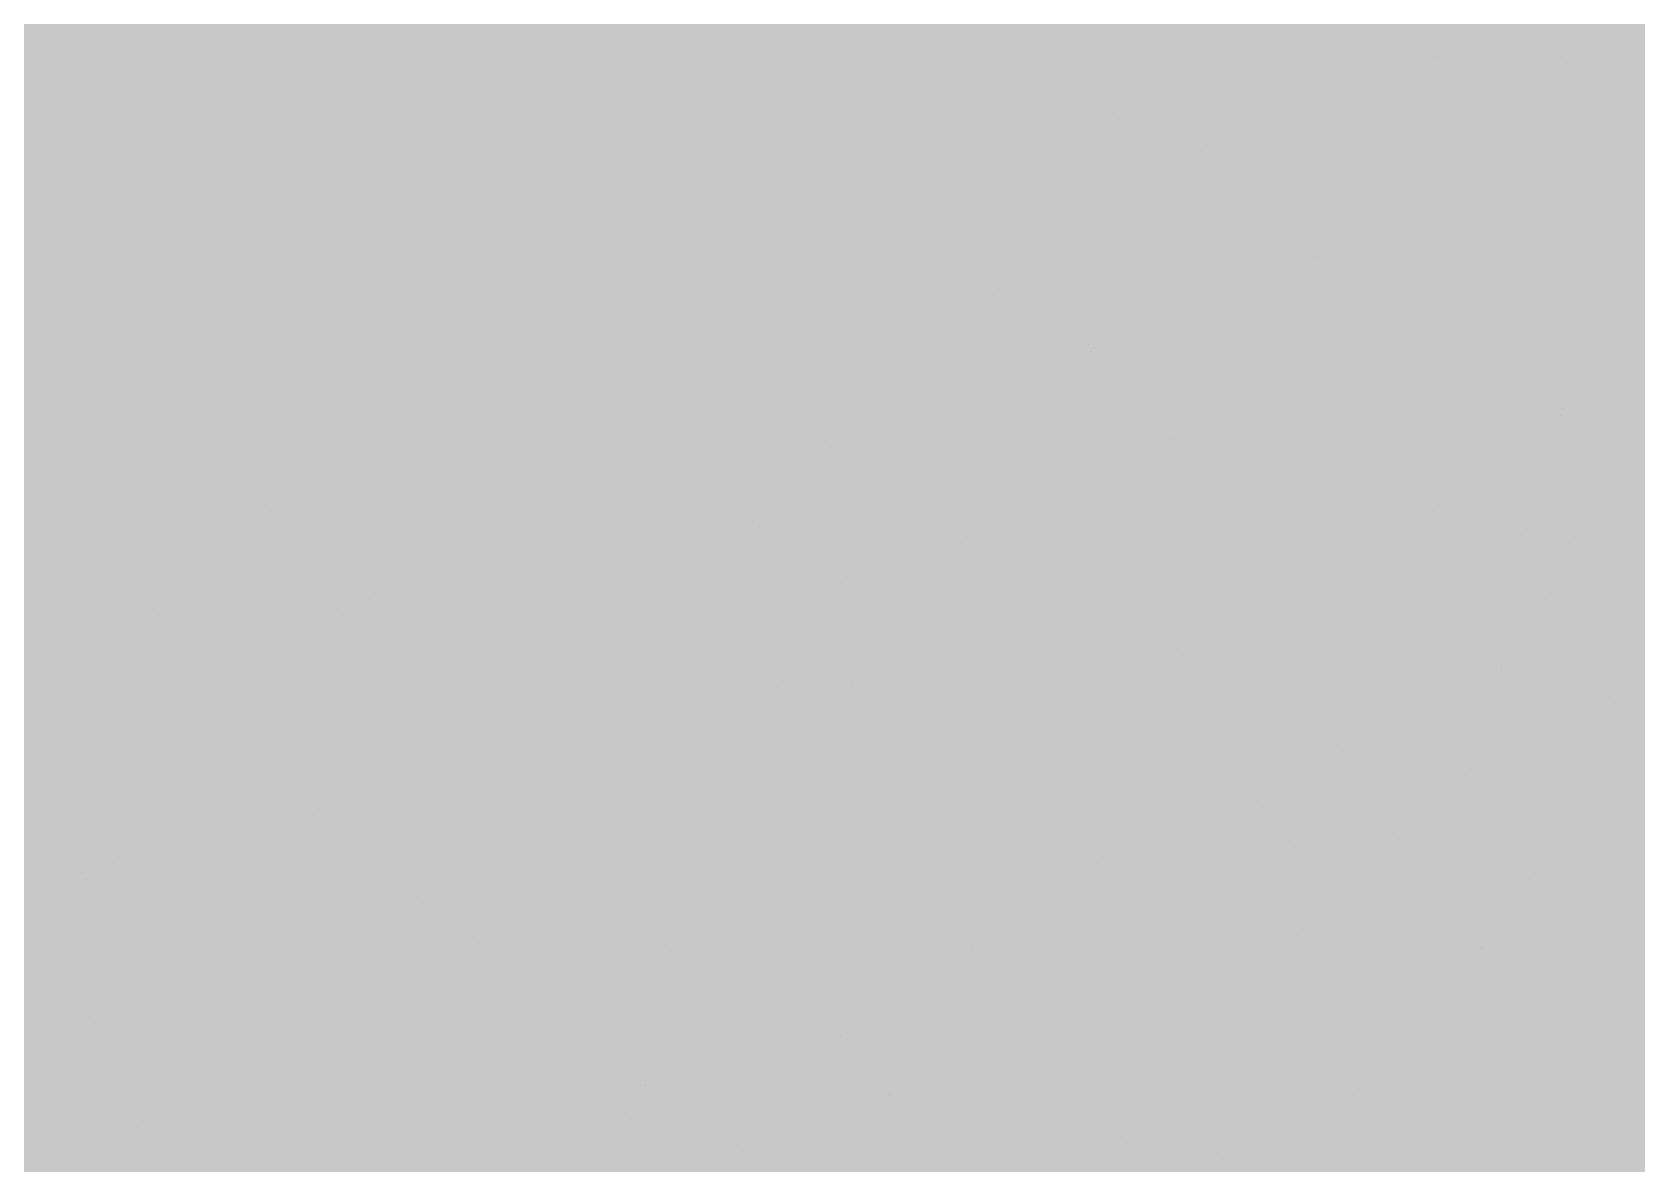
# Model space of a CAD drawing. Header units: millimetres. Extents: x 235 to 418, y 139 to 274.
# Drawn here: x 305.347 to 306.651, y 217.355 to 218.274 of the extents above; entities that cross this region are included whole.
import ezdxf

# ---------------------------------------------------------------- set-up
doc = ezdxf.new("R2010")
doc.units = ezdxf.units.MM
doc.header["$LTSCALE"] = 0.01
for name, color, linetype, lineweight in [('pasto', 153, 'Continuous', 9), ('puertas', 2, 'Continuous', 9), ('punto delgado', 4, 'Continuous', 0)]:
    doc.layers.add(name, color=color, linetype=linetype, lineweight=lineweight)

# ---------------------------------------------------------------- blocks, each defined once
blk = doc.blocks.new('A$C329661E2')
at = {"layer": 'puertas'}
for p, q in [((2.38403, 4.34044), (2.38403, 4.34044)), ((2.51375, 4.34207), (2.51375, 4.34207)), ((2.60037, 4.34317), (2.60037, 4.34317)), ((1.75599, 4.33265), (1.75599, 4.33265)), ((2.25759, 4.33381), (2.25759, 4.33381)), ((2.47876, 4.33353), (2.47876, 4.33353)), ((2.49479, 4.33327), (2.49479, 4.33327)), ((2.49637, 4.33285), (2.49637, 4.33285)), ((2.52387, 4.33178), (2.52387, 4.33178)), ((2.56983, 4.32999), (2.56983, 4.32999)), ((2.59887, 4.33766), (2.59887, 4.33766)), ((2.60315, 4.33213), (2.60315, 4.33213)), ((1.69547, 4.32854), (1.69547, 4.32854)), ((1.92308, 4.32495), (1.92308, 4.32495)), ((2.13474, 4.32204), (2.13474, 4.32204)), ((2.4362, 4.32224), (2.4362, 4.32224)), ((2.55032, 4.32628), (2.55032, 4.32628)), ((2.5847, 4.32117), (2.5847, 4.32117)), ((2.60722, 4.32311), (2.60722, 4.32311)), ((2.60926, 4.31581), (2.60926, 4.31581)), ((1.78085, 4.31009), (1.78085, 4.31009)), ((2.35696, 4.30953), (2.35696, 4.30953)), ((2.38044, 4.30862), (2.38044, 4.30862)), ((2.41711, 4.30719), (2.41711, 4.30719)), ((2.54151, 4.30624), (2.54151, 4.30624)), ((1.71419, 4.30098), (1.71419, 4.30098)), ((1.86461, 4.2987), (1.86461, 4.2987)), ((1.96213, 4.29769), (1.96213, 4.29769)), ((2.31457, 4.29783), (2.31457, 4.29783)), ((2.32449, 4.29306), (2.32449, 4.29306)), ((2.53644, 4.29575), (2.53644, 4.29575)), ((2.54665, 4.29961), (2.54665, 4.29961)), ((2.35387, 4.2886), (2.35387, 4.2886)), ((2.36887, 4.28679), (2.36887, 4.28679)), ((2.50567, 4.29074), (2.50567, 4.29074)), ((1.74906, 4.27572), (1.74906, 4.27572)), ((1.78428, 4.27434), (1.78428, 4.27434)), ((1.98699, 4.27513), (1.98699, 4.27513)), ((2.04444, 4.27449), (2.04444, 4.27449)), ((2.18748, 4.27727), (2.18748, 4.27727)), ((2.34106, 4.27801), (2.34106, 4.27801)), ((2.36072, 4.27975), (2.36072, 4.27975)), ((2.51809, 4.27946), (2.51809, 4.27946)), ((1.8393, 4.2722), (1.8393, 4.2722)), ((1.93121, 4.26862), (1.93121, 4.26862)), ((1.96643, 4.26725), (1.96643, 4.26725)), ((2.02144, 4.26511), (2.02144, 4.26511)), ((2.46191, 4.26975), (2.46191, 4.26975)), ((2.48594, 4.26916), (2.48594, 4.26916)), ((2.57091, 4.26829), (2.57091, 4.26829)), ((2.59984, 4.26969), (2.59984, 4.26969)), ((2.11336, 4.26153), (2.11336, 4.26153)), ((2.14858, 4.26015), (2.14858, 4.26015)), ((2.16827, 4.26273), (2.16827, 4.26273)), ((2.19776, 4.264), (2.19776, 4.264)), ((2.20359, 4.25801), (2.20359, 4.25801)), ((2.46647, 4.25631), (2.46647, 4.25631)), ((2.57586, 4.25706), (2.57586, 4.25706)), ((1.77431, 4.25115), (1.77431, 4.25115)), ((1.97859, 4.2533), (1.97859, 4.2533)), ((2.21804, 4.247), (2.21804, 4.247)), ((2.2955, 4.25443), (2.2955, 4.25443)), ((2.30867, 4.25509), (2.30867, 4.25509)), ((1.98887, 4.24003), (1.98887, 4.24003)), ((2.19313, 4.24016), (2.19313, 4.24016)), ((2.39307, 4.238), (2.39307, 4.238)), ((2.49526, 4.24665), (2.49526, 4.24665)), ((2.51287, 4.24597), (2.51287, 4.24597)), ((2.54038, 4.24489), (2.54038, 4.24489)), ((2.56284, 4.23884), (2.56284, 4.23884)), ((1.76971, 4.22934), (1.76971, 4.22934)), ((1.87034, 4.22887), (1.87034, 4.22887)), ((2.32633, 4.23336), (2.32633, 4.23336)), ((2.4244, 4.23676), (2.4244, 4.23676)), ((2.43203, 4.23683), (2.43203, 4.23683)), ((2.52759, 4.23164), (2.52759, 4.23164)), ((2.56612, 4.23539), (2.56612, 4.23539)), ((2.58397, 4.23457), (2.58397, 4.23457)), ((1.9479, 4.22366), (1.9479, 4.22366)), ((2.24551, 4.22617), (2.24551, 4.22617)), ((2.25195, 4.22127), (2.25195, 4.22127)), ((2.30679, 4.22379), (2.30679, 4.22379)), ((2.33027, 4.22287), (2.33027, 4.22287)), ((2.36694, 4.22145), (2.36694, 4.22145)), ((2.40072, 4.22386), (2.40072, 4.22386)), ((2.42686, 4.21941), (2.42686, 4.21941)), ((2.49423, 4.22049), (2.49423, 4.22049)), ((1.77999, 4.21607), (1.77999, 4.21607)), ((2.3429, 4.21831), (2.3429, 4.21831)), ((2.42822, 4.21906), (2.42822, 4.21906)), ((2.4517, 4.21814), (2.4517, 4.21814)), ((2.48837, 4.21672), (2.48837, 4.21672)), ((2.49937, 4.21385), (2.49937, 4.21385)), ((2.54777, 4.2185), (2.54777, 4.2185)), ((2.54965, 4.21433), (2.54965, 4.21433)), ((2.57313, 4.21341), (2.57313, 4.21341)), ((2.58144, 4.21427), (2.58144, 4.21427)), ((2.59247, 4.21626), (2.59247, 4.21626)), ((2.24629, 4.20138), (2.24629, 4.20138)), ((2.2876, 4.20343), (2.2876, 4.20343)), ((2.35708, 4.20131), (2.35708, 4.20131)), ((2.36768, 4.20294), (2.36768, 4.20294)), ((2.46376, 4.21005), (2.46376, 4.21005)), ((2.47709, 4.20505), (2.47709, 4.20505)), ((2.51818, 4.2033), (2.51818, 4.2033)), ((2.6071, 4.20472), (2.6071, 4.20472)), ((2.07647, 4.1939), (2.07647, 4.1939)), ((2.11704, 4.19382), (2.11704, 4.19382)), ((2.25753, 4.19842), (2.25753, 4.19842)), ((2.28101, 4.1975), (2.28101, 4.1975)), ((2.31769, 4.19608), (2.31769, 4.19608)), ((2.37896, 4.19369), (2.37896, 4.19369)), ((2.40244, 4.19277), (2.40244, 4.19277)), ((2.48033, 4.19501), (2.48033, 4.19501)), ((2.53061, 4.19202), (2.53061, 4.19202)), ((2.56701, 4.19295), (2.56701, 4.19295)), ((2.58958, 4.19986), (2.58958, 4.19986)), ((2.14834, 4.18745), (2.14834, 4.18745)), ((2.18759, 4.18738), (2.18759, 4.18738)), ((2.26513, 4.18747), (2.26513, 4.18747)), ((2.43008, 4.19023), (2.43008, 4.19023)), ((2.48044, 4.18305), (2.48044, 4.18305)), ((2.60118, 4.18674), (2.60118, 4.18674)), ((2.60313, 4.18762), (2.60313, 4.18762)), ((2.0374, 4.17741), (2.0374, 4.17741)), ((2.29083, 4.17426), (2.29083, 4.17426)), ((2.34117, 4.17648), (2.34117, 4.17648)), ((2.52363, 4.18254), (2.52363, 4.18254)), ((1.84691, 4.17048), (1.84691, 4.17048)), ((2.0075, 4.17183), (2.0075, 4.17183)), ((2.00908, 4.17148), (2.00908, 4.17148)), ((2.29688, 4.16961), (2.29688, 4.16961)), ((2.29768, 4.16541), (2.29768, 4.16541)), ((2.30035, 4.16749), (2.30035, 4.16749)), ((2.46387, 4.17165), (2.46387, 4.17165)), ((2.47228, 4.16889), (2.47228, 4.16889)), ((2.51874, 4.16753), (2.51874, 4.16753)), ((2.60033, 4.16691), (2.60033, 4.16691)), ((1.78102, 4.15778), (1.78102, 4.15778)), ((2.06816, 4.16339), (2.06816, 4.16339)), ((2.32461, 4.15567), (2.32461, 4.15567)), ((2.35774, 4.16143), (2.35774, 4.16143)), ((2.40256, 4.16416), (2.40256, 4.16416)), ((2.4383, 4.16263), (2.4383, 4.16263)), ((2.46581, 4.16156), (2.46581, 4.16156)), ((2.47072, 4.1628), (2.47072, 4.1628)), ((2.51176, 4.15977), (2.51176, 4.15977)), ((2.52938, 4.15908), (2.52938, 4.15908)), ((2.55688, 4.15801), (2.55688, 4.15801)), ((2.5851, 4.16284), (2.5851, 4.16284)), ((1.82851, 4.15344), (1.82851, 4.15344)), ((2.02674, 4.14627), (2.02674, 4.14627)), ((2.08473, 4.14835), (2.08473, 4.14835)), ((2.12026, 4.15193), (2.12026, 4.15193)), ((2.33146, 4.14682), (2.33146, 4.14682)), ((2.41261, 4.15128), (2.41261, 4.15128)), ((2.42024, 4.15135), (2.42024, 4.15135)), ((2.55139, 4.14672), (2.55139, 4.14672)), ((2.18535, 4.13969), (2.18535, 4.13969)), ((2.20559, 4.14008), (2.20559, 4.14008)), ((2.46824, 4.14094), (2.46824, 4.14094)), ((2.53998, 4.14085), (2.53998, 4.14085)), ((2.55653, 4.14008), (2.55653, 4.14008)), ((2.59187, 4.14141), (2.59187, 4.14141)), ((1.80588, 4.13522), (1.80588, 4.13522)), ((1.94017, 4.13637), (1.94017, 4.13637)), ((2.19221, 4.13084), (2.19221, 4.13084)), ((2.23252, 4.13572), (2.23252, 4.13572)), ((2.24015, 4.13579), (2.24015, 4.13579)), ((2.27997, 4.13059), (2.27997, 4.13059)), ((2.42762, 4.13335), (2.42762, 4.13335)), ((2.44694, 4.13473), (2.44694, 4.13473)), ((2.45208, 4.1281), (2.45208, 4.1281)), ((2.53597, 4.13302), (2.53597, 4.13302)), ((2.56574, 4.12892), (2.56574, 4.12892)), ((2.56769, 4.13326), (2.56769, 4.13326)), ((2.57198, 4.12773), (2.57198, 4.12773)), ((2.58041, 4.12835), (2.58041, 4.12835)), ((1.75661, 4.12293), (1.75661, 4.12293)), ((1.86655, 4.12595), (1.86655, 4.12595)), ((1.90322, 4.12452), (1.90322, 4.12452)), ((1.9645, 4.12213), (1.9645, 4.12213)), ((1.98716, 4.12282), (1.98716, 4.12282)), ((1.98798, 4.12122), (1.98798, 4.12122)), ((2.02465, 4.11979), (2.02465, 4.11979)), ((2.04609, 4.12371), (2.04609, 4.12371)), ((2.06006, 4.12023), (2.06006, 4.12023)), ((2.22216, 4.12504), (2.22216, 4.12504)), ((2.33003, 4.12366), (2.33003, 4.12366)), ((2.44005, 4.12207), (2.44005, 4.12207)), ((2.50307, 4.12105), (2.50307, 4.12105)), ((2.60334, 4.12746), (2.60334, 4.12746)), ((2.00696, 4.11751), (2.00696, 4.11751)), ((2.05295, 4.11487), (2.05295, 4.11487)), ((2.08593, 4.1174), (2.08593, 4.1174)), ((2.10941, 4.11649), (2.10941, 4.11649)), ((2.14609, 4.11506), (2.14609, 4.11506)), ((2.20736, 4.11267), (2.20736, 4.11267)), ((2.23084, 4.11176), (2.23084, 4.11176)), ((2.26752, 4.11033), (2.26752, 4.11033)), ((2.34301, 4.11678), (2.34301, 4.11678)), ((2.34528, 4.11583), (2.34528, 4.11583)), ((2.35588, 4.11746), (2.35588, 4.11746)), ((2.42309, 4.11717), (2.42309, 4.11717)), ((2.53069, 4.11587), (2.53069, 4.11587)), ((2.55465, 4.11179), (2.55465, 4.11179)), ((2.57772, 4.10941), (2.57772, 4.10941)), ((1.78207, 4.10195), (1.78207, 4.10195)), ((1.81729, 4.10058), (1.81729, 4.10058)), ((1.87997, 4.10467), (1.87997, 4.10467)), ((1.90684, 4.10773), (1.90684, 4.10773)), ((2.09291, 4.10576), (2.09291, 4.10576)), ((2.16519, 4.10027), (2.16519, 4.10027)), ((2.17579, 4.1019), (2.17579, 4.1019)), ((2.19077, 4.10768), (2.19077, 4.10768)), ((2.32879, 4.10795), (2.32879, 4.10795)), ((2.35227, 4.10703), (2.35227, 4.10703)), ((2.35959, 4.10173), (2.35959, 4.10173)), ((2.36381, 4.10507), (2.36381, 4.10507)), ((2.38895, 4.1056), (2.38895, 4.1056)), ((2.45022, 4.10322), (2.45022, 4.10322)), ((2.4737, 4.1023), (2.4737, 4.1023)), ((2.50989, 4.10342), (2.50989, 4.10342)), ((2.51038, 4.10087), (2.51038, 4.10087)), ((2.54312, 4.10459), (2.54312, 4.10459)), ((2.56501, 4.10239), (2.56501, 4.10239)), ((2.5922, 4.10163), (2.5922, 4.10163)), ((1.76758, 4.09175), (1.76758, 4.09175)), ((1.80999, 4.09343), (1.80999, 4.09343)), ((1.87231, 4.09844), (1.87231, 4.09844)), ((1.91369, 4.09889), (1.91369, 4.09889)), ((1.93021, 4.09544), (1.93021, 4.09544)), ((1.96422, 4.09486), (1.96422, 4.09486)), ((1.99944, 4.09348), (1.99944, 4.09348)), ((2.01202, 4.10026), (2.01202, 4.10026)), ((2.05445, 4.09134), (2.05445, 4.09134)), ((2.10319, 4.09249), (2.10319, 4.09249)), ((2.14439, 4.0942), (2.14439, 4.0942)), ((2.46864, 4.09757), (2.46864, 4.09757)), ((2.47634, 4.09678), (2.47634, 4.09678)), ((2.48044, 4.09347), (2.48044, 4.09347)), ((2.57165, 4.09849), (2.57165, 4.09849)), ((2.59514, 4.09757), (2.59514, 4.09757)), ((1.77443, 4.08291), (1.77443, 4.08291)), ((1.9957, 4.08634), (1.9957, 4.08634)), ((2.15811, 4.0873), (2.15811, 4.0873)), ((2.18159, 4.08639), (2.18159, 4.08639)), ((2.21826, 4.08496), (2.21826, 4.08496)), ((2.22043, 4.0832), (2.22043, 4.0832)), ((2.22456, 4.08909), (2.22456, 4.08909)), ((2.27954, 4.08258), (2.27954, 4.08258)), ((2.28508, 4.08413), (2.28508, 4.08413)), ((2.28855, 4.08201), (2.28855, 4.08201)), ((1.82657, 4.07839), (1.82657, 4.07839)), ((1.88403, 4.08179), (1.88403, 4.08179)), ((2.0853, 4.07311), (2.0853, 4.07311)), ((2.30302, 4.08166), (2.30302, 4.08166)), ((2.33969, 4.08023), (2.33969, 4.08023)), ((2.36704, 4.07589), (2.36704, 4.07589)), ((2.39124, 4.07822), (2.39124, 4.07822)), ((2.4372, 4.07643), (2.4372, 4.07643)), ((2.45481, 4.07575), (2.45481, 4.07575)), ((2.4594, 4.07683), (2.4594, 4.07683)), ((2.48231, 4.07468), (2.48231, 4.07468)), ((2.48479, 4.08146), (2.48479, 4.08146)), ((2.49701, 4.07842), (2.49701, 4.07842)), ((2.52827, 4.07289), (2.52827, 4.07289)), ((2.54008, 4.07328), (2.54008, 4.07328)), ((2.58853, 4.08143), (2.58853, 4.08143)), ((2.60797, 4.0758), (2.60797, 4.0758)), ((1.81561, 4.07079), (1.81561, 4.07079)), ((1.89431, 4.06852), (1.89431, 4.06852)), ((1.94742, 4.07012), (1.94742, 4.07012)), ((2.10499, 4.06857), (2.10499, 4.06857)), ((2.10846, 4.06645), (2.10846, 4.06645)), ((2.237, 4.06816), (2.237, 4.06816)), ((2.28182, 4.07089), (2.28182, 4.07089)), ((2.37389, 4.06705), (2.37389, 4.06705)), ((2.40844, 4.06587), (2.40844, 4.06587)), ((2.54694, 4.06444), (2.54694, 4.06444)), ((2.6023, 4.06855), (2.6023, 4.06855)), ((1.94604, 4.05714), (1.94604, 4.05714)), ((1.96399, 4.05508), (1.96399, 4.05508)), ((2.22778, 4.05992), (2.22778, 4.05992)), ((2.35786, 4.0599), (2.35786, 4.0599)), ((2.40082, 4.05731), (2.40082, 4.05731)), ((2.5041, 4.06096), (2.5041, 4.06096)), ((2.5412, 4.05801), (2.5412, 4.05801)), ((2.57035, 4.05599), (2.57035, 4.05599)), ((2.57949, 4.05652), (2.57949, 4.05652)), ((2.59417, 4.05595), (2.59417, 4.05595)), ((1.7488, 4.04755), (1.7488, 4.04755)), ((1.89536, 4.05399), (1.89536, 4.05399)), ((1.92837, 4.05089), (1.92837, 4.05089)), ((2.08485, 4.04681), (2.08485, 4.04681)), ((2.22072, 4.05024), (2.22072, 4.05024)), ((2.22835, 4.05031), (2.22835, 4.05031)), ((2.23464, 4.05107), (2.23464, 4.05107)), ((2.39966, 4.04898), (2.39966, 4.04898)), ((2.40768, 4.04846), (2.40768, 4.04846)), ((2.41425, 4.05306), (2.41425, 4.05306)), ((2.41924, 4.04758), (2.41924, 4.04758)), ((2.44014, 4.04591), (2.44014, 4.04591)), ((2.50924, 4.05433), (2.50924, 4.05433)), ((2.52417, 4.04754), (2.52417, 4.04754)), ((1.80678, 4.04116), (1.80678, 4.04116)), ((1.82921, 4.04226), (1.82921, 4.04226)), ((2.08852, 4.04394), (2.08852, 4.04394)), ((2.15923, 4.03732), (2.15923, 4.03732)), ((2.26157, 4.04133), (2.26157, 4.04133)), ((2.4048, 4.04234), (2.4048, 4.04234)), ((2.50104, 4.03931), (2.50104, 4.03931)), ((2.56508, 4.03893), (2.56508, 4.03893)), ((1.74829, 4.03533), (1.74829, 4.03533)), ((2.04063, 4.03468), (2.04063, 4.03468)), ((2.04826, 4.03475), (2.04826, 4.03475)), ((2.09538, 4.03509), (2.09538, 4.03509)), ((2.10142, 4.03177), (2.10142, 4.03177)), ((2.26842, 4.03248), (2.26842, 4.03248)), ((2.33348, 4.03035), (2.33348, 4.03035)), ((2.34408, 4.03198), (2.34408, 4.03198)), ((2.36598, 4.02764), (2.36598, 4.02764)), ((2.45257, 4.03463), (2.45257, 4.03463)), ((2.53012, 4.03481), (2.53012, 4.03481)), ((2.55279, 4.03017), (2.55279, 4.03017)), ((2.57544, 4.02953), (2.57544, 4.02953)), ((1.86817, 4.01919), (1.86817, 4.01919)), ((1.88622, 4.02424), (1.88622, 4.02424)), ((2.12231, 4.02535), (2.12231, 4.02535)), ((2.22227, 4.0235), (2.22227, 4.0235)), ((2.55667, 4.02427), (2.55667, 4.02427)), ((2.57929, 4.02269), (2.57929, 4.02269)), ((2.6006, 4.02237), (2.6006, 4.02237)), ((1.74364, 4.01575), (1.74364, 4.01575)), ((1.76712, 4.01484), (1.76712, 4.01484)), ((1.8038, 4.01341), (1.8038, 4.01341)), ((1.86507, 4.01102), (1.86507, 4.01102)), ((1.88855, 4.01011), (1.88855, 4.01011)), ((1.96227, 4.01324), (1.96227, 4.01324)), ((1.98305, 4.00937), (1.98305, 4.00937)), ((2.12916, 4.0165), (2.12916, 4.0165)), ((2.15339, 4.01479), (2.15339, 4.01479)), ((2.16399, 4.01642), (2.16399, 4.01642)), ((2.26698, 4.00932), (2.26698, 4.00932)), ((2.29666, 4.01401), (2.29666, 4.01401)), ((2.39424, 4.0115), (2.39424, 4.0115)), ((2.42906, 4.01103), (2.42906, 4.01103)), ((2.45055, 4.01272), (2.45055, 4.01272)), ((2.45684, 4.01209), (2.45684, 4.01209)), ((2.52683, 4.01025), (2.52683, 4.01025)), ((1.81686, 4.00314), (1.81686, 4.00314)), ((1.92523, 4.00868), (1.92523, 4.00868)), ((1.98391, 4.00086), (1.98391, 4.00086)), ((1.9865, 4.00629), (1.9865, 4.00629)), ((1.9899, 4.00053), (1.9899, 4.00053)), ((2.00998, 4.00538), (2.00998, 4.00538)), ((2.02365, 4.00093), (2.02365, 4.00093)), ((2.04666, 4.00395), (2.04666, 4.00395)), ((2.10793, 4.00156), (2.10793, 4.00156)), ((2.13142, 4.00065), (2.13142, 4.00065)), ((2.23885, 4.00846), (2.23885, 4.00846)), ((2.3597, 4.00019), (2.3597, 4.00019)), ((2.44003, 4.00671), (2.44003, 4.00671)), ((2.56298, 4.00256), (2.56298, 4.00256)), ((2.57593, 4.00032), (2.57593, 4.00032)), ((1.76364, 3.99067), (1.76364, 3.99067)), ((1.84379, 3.99339), (1.84379, 3.99339)), ((1.9733, 3.99923), (1.9733, 3.99923)), ((1.97884, 3.9982), (1.97884, 3.9982)), ((2.12773, 3.99334), (2.12773, 3.99334)), ((2.16809, 3.99922), (2.16809, 3.99922)), ((2.22937, 3.99683), (2.22937, 3.99683)), ((2.25285, 3.99592), (2.25285, 3.99592)), ((2.27328, 3.99865), (2.27328, 3.99865)), ((2.27675, 3.99653), (2.27675, 3.99653)), ((2.28952, 3.99449), (2.28952, 3.99449)), ((2.30077, 3.99073), (2.30077, 3.99073)), ((2.3508, 3.9921), (2.3508, 3.9921)), ((2.36263, 3.9931), (2.36263, 3.9931)), ((2.37428, 3.99119), (2.37428, 3.99119)), ((2.38024, 3.99241), (2.38024, 3.99241)), ((2.40774, 3.99134), (2.40774, 3.99134)), ((2.49731, 3.99402), (2.49731, 3.99402)), ((2.57673, 3.99595), (2.57673, 3.99595)), ((2.58021, 3.99479), (2.58021, 3.99479)), ((1.69439, 3.99038), (1.69439, 3.99038)), ((1.70583, 3.98512), (1.70583, 3.98512)), ((1.71787, 3.98947), (1.71787, 3.98947)), ((1.75454, 3.98804), (1.75454, 3.98804)), ((1.79322, 3.98367), (1.79322, 3.98367)), ((1.80382, 3.98531), (1.80382, 3.98531)), ((1.81582, 3.98565), (1.81582, 3.98565)), ((1.8393, 3.98474), (1.8393, 3.98474)), ((1.85065, 3.98455), (1.85065, 3.98455)), ((1.87597, 3.98331), (1.87597, 3.98331)), ((2.09319, 3.98309), (2.09319, 3.98309)), ((2.09969, 3.98993), (2.09969, 3.98993)), ((2.37627, 3.98515), (2.37627, 3.98515)), ((2.4054, 3.98895), (2.4054, 3.98895)), ((2.41095, 3.98976), (2.41095, 3.98976)), ((2.4537, 3.98955), (2.4537, 3.98955)), ((2.47131, 3.98887), (2.47131, 3.98887)), ((2.47223, 3.98737), (2.47223, 3.98737)), ((2.49571, 3.98646), (2.49571, 3.98646)), ((2.49882, 3.98779), (2.49882, 3.98779)), ((2.51735, 3.98707), (2.51735, 3.98707)), ((2.52275, 3.98138), (2.52275, 3.98138)), ((2.53203, 3.9865), (2.53203, 3.9865)), ((2.53239, 3.98503), (2.53239, 3.98503)), ((2.55495, 3.98561), (2.55495, 3.98561)), ((2.59325, 3.98412), (2.59325, 3.98412)), ((2.60792, 3.98355), (2.60792, 3.98355)), ((1.70453, 3.97741), (1.70453, 3.97741)), ((1.82668, 3.97685), (1.82668, 3.97685)), ((1.93725, 3.98092), (1.93725, 3.98092)), ((1.96073, 3.98001), (1.96073, 3.98001)), ((1.98847, 3.97736), (1.98847, 3.97736)), ((1.99741, 3.97858), (1.99741, 3.97858)), ((2.05868, 3.97619), (2.05868, 3.97619)), ((2.08216, 3.97528), (2.08216, 3.97528)), ((2.09667, 3.98097), (2.09667, 3.98097)), ((2.11626, 3.97489), (2.11626, 3.97489)), ((2.11884, 3.97385), (2.11884, 3.97385)), ((2.16108, 3.97762), (2.16108, 3.97762)), ((2.16151, 3.97475), (2.16151, 3.97475)), ((2.34958, 3.97596), (2.34958, 3.97596)), ((2.39664, 3.98039), (2.39664, 3.98039)), ((2.45682, 3.97521), (2.45682, 3.97521)), ((2.4922, 3.9752), (2.4922, 3.9752)), ((2.49713, 3.97689), (2.49713, 3.97689)), ((1.71139, 3.96857), (1.71139, 3.96857)), ((1.90107, 3.96736), (1.90107, 3.96736)), ((1.9131, 3.96753), (1.9131, 3.96753)), ((1.91658, 3.96541), (1.91658, 3.96541)), ((2.18011, 3.97146), (2.18011, 3.97146)), ((2.20359, 3.97055), (2.20359, 3.97055)), ((2.20892, 3.96476), (2.20892, 3.96476)), ((2.21655, 3.96483), (2.21655, 3.96483)), ((2.23712, 3.96662), (2.23712, 3.96662)), ((2.24027, 3.96912), (2.24027, 3.96912)), ((2.30154, 3.96673), (2.30154, 3.96673)), ((2.35237, 3.96322), (2.35237, 3.96322)), ((2.35713, 3.96353), (2.35713, 3.96353)), ((2.36201, 3.96468), (2.36201, 3.96468)), ((2.46196, 3.96857), (2.46196, 3.96857)), ((2.57551, 3.96607), (2.57551, 3.96607)), ((2.59323, 3.96895), (2.59323, 3.96895)), ((2.60043, 3.9687), (2.60043, 3.9687)), ((1.84325, 3.96181), (1.84325, 3.96181)), ((1.84921, 3.96139), (1.84921, 3.96139)), ((2.02225, 3.95877), (2.02225, 3.95877)), ((2.2985, 3.95431), (2.2985, 3.95431)), ((2.30399, 3.96155), (2.30399, 3.96155)), ((2.35752, 3.95659), (2.35752, 3.95659)), ((2.45265, 3.95848), (2.45265, 3.95848)), ((2.51339, 3.95871), (2.51339, 3.95871)), ((2.58587, 3.95666), (2.58587, 3.95666)), ((1.70995, 3.94541), (1.70995, 3.94541)), ((1.73302, 3.95197), (1.73302, 3.95197)), ((1.73649, 3.94985), (1.73649, 3.94985)), ((1.96411, 3.95354), (1.96411, 3.95354)), ((2.02883, 3.9492), (2.02883, 3.9492)), ((2.03647, 3.94927), (2.03647, 3.94927)), ((2.16474, 3.94558), (2.16474, 3.94558)), ((2.25369, 3.95158), (2.25369, 3.95158)), ((2.33228, 3.9465), (2.33228, 3.9465)), ((2.42747, 3.94906), (2.42747, 3.94906)), ((2.4417, 3.94861), (2.4417, 3.94861)), ((2.46508, 3.9472), (2.46508, 3.9472)), ((2.5556, 3.94914), (2.5556, 3.94914)), ((2.56498, 3.95072), (2.56498, 3.95072)), ((1.7041, 3.94328), (1.7041, 3.94328)), ((1.883, 3.9428), (1.883, 3.9428)), ((1.98068, 3.9385), (1.98068, 3.9385)), ((2.03849, 3.94405), (2.03849, 3.94405)), ((2.17159, 3.93673), (2.17159, 3.93673)), ((2.30368, 3.94155), (2.30368, 3.94155)), ((2.30663, 3.93694), (2.30663, 3.93694)), ((2.33778, 3.94297), (2.33778, 3.94297)), ((2.43798, 3.94144), (2.43798, 3.94144)), ((2.48622, 3.93726), (2.48622, 3.93726)), ((2.53726, 3.93739), (2.53726, 3.93739)), ((2.57321, 3.9401), (2.57321, 3.9401)), ((1.72067, 3.92824), (1.72067, 3.92824)), ((1.74374, 3.92682), (1.74374, 3.92682)), ((1.76548, 3.93097), (1.76548, 3.93097)), ((1.84875, 3.93364), (1.84875, 3.93364)), ((1.85638, 3.93371), (1.85638, 3.93371)), ((2.02548, 3.9296), (2.02548, 3.9296)), ((2.10153, 3.93023), (2.10153, 3.93023)), ((2.14159, 3.92931), (2.14159, 3.92931)), ((2.1522, 3.93094), (2.1522, 3.93094)), ((2.19852, 3.92699), (2.19852, 3.92699)), ((2.34463, 3.93412), (2.34463, 3.93412)), ((2.39787, 3.93155), (2.39787, 3.93155)), ((2.51538, 3.92796), (2.51538, 3.92796)), ((2.53652, 3.92886), (2.53652, 3.92886)), ((1.84153, 3.91997), (1.84153, 3.91997)), ((2.03233, 3.92075), (2.03233, 3.92075)), ((2.17592, 3.92074), (2.17592, 3.92074)), ((2.20538, 3.91814), (2.20538, 3.91814)), ((2.38178, 3.92528), (2.38178, 3.92528)), ((2.39655, 3.92484), (2.39655, 3.92484)), ((2.4061, 3.92093), (2.4061, 3.92093)), ((2.40675, 3.92407), (2.40675, 3.92407)), ((2.45786, 3.92339), (2.45786, 3.92339)), ((2.54081, 3.92333), (2.54081, 3.92333)), ((2.56278, 3.92519), (2.56278, 3.92519)), ((1.88622, 3.91362), (1.88622, 3.91362)), ((1.96151, 3.91375), (1.96151, 3.91375)), ((1.97211, 3.91538), (1.97211, 3.91538)), ((2.05926, 3.91101), (2.05926, 3.91101)), ((2.1181, 3.91519), (2.1181, 3.91519)), ((2.26148, 3.91317), (2.26148, 3.91317)), ((2.26496, 3.91105), (2.26496, 3.91105)), ((2.27733, 3.91329), (2.27733, 3.91329)), ((2.28806, 3.90976), (2.28806, 3.90976)), ((2.30567, 3.90908), (2.30567, 3.90908)), ((2.49281, 3.91616), (2.49281, 3.91616)), ((2.5311, 3.91467), (2.5311, 3.91467)), ((2.54578, 3.9141), (2.54578, 3.9141)), ((2.5687, 3.91321), (2.5687, 3.91321)), ((2.58585, 3.91552), (2.58585, 3.91552)), ((2.60289, 3.91347), (2.60289, 3.91347)), ((1.70437, 3.90229), (1.70437, 3.90229)), ((1.76565, 3.89991), (1.76565, 3.89991)), ((1.78913, 3.89899), (1.78913, 3.89899)), ((1.79202, 3.89982), (1.79202, 3.89982)), ((1.8581, 3.90493), (1.8581, 3.90493)), ((1.89307, 3.90477), (1.89307, 3.90477)), ((1.90291, 3.90766), (1.90291, 3.90766)), ((2.06612, 3.90216), (2.06612, 3.90216)), ((2.23896, 3.90692), (2.23896, 3.90692)), ((2.25903, 3.90601), (2.25903, 3.90601)), ((2.29018, 3.90247), (2.29018, 3.90247)), ((2.33318, 3.90801), (2.33318, 3.90801)), ((2.34667, 3.90652), (2.34667, 3.90652)), ((2.34828, 3.89942), (2.34828, 3.89942)), ((2.36371, 3.89961), (2.36371, 3.89961)), ((2.37913, 3.90622), (2.37913, 3.90622)), ((2.39674, 3.90553), (2.39674, 3.90553)), ((2.42425, 3.90446), (2.42425, 3.90446)), ((2.4702, 3.90267), (2.4702, 3.90267)), ((2.4733, 3.9058), (2.4733, 3.9058)), ((2.50005, 3.90777), (2.50005, 3.90777)), ((1.74696, 3.89764), (1.74696, 3.89764)), ((1.78142, 3.89819), (1.78142, 3.89819)), ((1.8258, 3.89756), (1.8258, 3.89756)), ((1.88708, 3.89518), (1.88708, 3.89518)), ((1.91056, 3.89426), (1.91056, 3.89426)), ((1.92001, 3.89503), (1.92001, 3.89503)), ((1.94724, 3.89283), (1.94724, 3.89283)), ((1.97895, 3.89666), (1.97895, 3.89666)), ((2.00851, 3.89045), (2.00851, 3.89045)), ((2.0814, 3.89761), (2.0814, 3.89761)), ((2.08487, 3.89549), (2.08487, 3.89549)), ((2.20394, 3.89498), (2.20394, 3.89498)), ((2.27146, 3.89473), (2.27146, 3.89473)), ((2.39188, 3.89851), (2.39188, 3.89851)), ((2.43589, 3.8968), (2.43589, 3.8968)), ((2.50942, 3.89394), (2.50942, 3.89394)), ((2.51041, 3.89837), (2.51041, 3.89837)), ((2.5376, 3.89284), (2.5376, 3.89284)), ((2.54823, 3.89571), (2.54823, 3.89571)), ((2.56102, 3.89723), (2.56102, 3.89723)), ((2.58161, 3.89112), (2.58161, 3.89112)), ((2.58594, 3.8932), (2.58594, 3.8932)), ((1.70594, 3.88358), (1.70594, 3.88358)), ((1.75382, 3.8888), (1.75382, 3.8888)), ((1.90131, 3.88205), (1.90131, 3.88205)), ((1.92686, 3.88619), (1.92686, 3.88619)), ((1.99552, 3.88162), (1.99552, 3.88162)), ((2.03199, 3.88953), (2.03199, 3.88953)), ((2.04033, 3.88435), (2.04033, 3.88435)), ((2.06867, 3.8881), (2.06867, 3.8881)), ((2.12994, 3.88572), (2.12994, 3.88572)), ((2.15342, 3.8848), (2.15342, 3.8848)), ((2.1901, 3.88338), (2.1901, 3.88338)), ((2.3621, 3.88852), (2.3621, 3.88852)), ((2.36454, 3.88638), (2.36454, 3.88638)), ((2.40953, 3.88945), (2.40953, 3.88945)), ((2.41468, 3.88282), (2.41468, 3.88282)), ((2.43285, 3.8845), (2.43285, 3.8845)), ((2.47399, 3.88725), (2.47399, 3.88725)), ((2.49054, 3.88715), (2.49054, 3.88715)), ((1.71639, 3.87454), (1.71639, 3.87454)), ((1.73987, 3.87362), (1.73987, 3.87362)), ((1.77655, 3.87219), (1.77655, 3.87219)), ((1.78033, 3.87409), (1.78033, 3.87409)), ((1.78075, 3.87905), (1.78075, 3.87905)), ((1.90478, 3.87993), (1.90478, 3.87993)), ((2.06468, 3.879), (2.06468, 3.879)), ((2.11638, 3.87335), (2.11638, 3.87335)), ((2.19713, 3.87928), (2.19713, 3.87928)), ((2.29778, 3.87283), (2.29778, 3.87283)), ((2.30509, 3.87747), (2.30509, 3.87747)), ((2.37453, 3.87724), (2.37453, 3.87724)), ((2.4618, 3.87909), (2.4618, 3.87909)), ((2.508, 3.87453), (2.508, 3.87453)), ((1.72122, 3.86649), (1.72122, 3.86649)), ((1.72251, 3.86854), (1.72251, 3.86854)), ((1.72469, 3.86437), (1.72469, 3.86437)), ((1.7876, 3.87021), (1.7876, 3.87021)), ((1.83782, 3.86981), (1.83782, 3.86981)), ((1.8613, 3.86889), (1.8613, 3.86889)), ((1.89798, 3.86746), (1.89798, 3.86746)), ((1.92542, 3.86302), (1.92542, 3.86302)), ((1.95925, 3.86508), (1.95925, 3.86508)), ((1.98274, 3.86416), (1.98274, 3.86416)), ((2.01704, 3.86372), (2.01704, 3.86372)), ((2.01941, 3.86273), (2.01941, 3.86273)), ((2.02467, 3.86379), (2.02467, 3.86379)), ((2.27443, 3.86848), (2.27443, 3.86848)), ((2.31023, 3.87083), (2.31023, 3.87083)), ((2.44492, 3.87083), (2.44492, 3.87083)), ((2.54769, 3.86453), (2.54769, 3.86453)), ((2.58416, 3.86738), (2.58416, 3.86738)), ((1.84337, 3.86027), (1.84337, 3.86027)), ((2.08069, 3.86035), (2.08069, 3.86035)), ((2.09847, 3.86041), (2.09847, 3.86041)), ((2.10417, 3.85943), (2.10417, 3.85943)), ((2.13295, 3.85831), (2.13295, 3.85831)), ((2.14084, 3.85801), (2.14084, 3.85801)), ((2.20212, 3.85562), (2.20212, 3.85562)), ((2.3162, 3.85411), (2.3162, 3.85411)), ((2.3877, 3.86073), (2.3877, 3.86073)), ((2.49712, 3.85739), (2.49712, 3.85739)), ((2.52945, 3.85841), (2.52945, 3.85841)), ((2.57848, 3.8621), (2.57848, 3.8621)), ((1.78617, 3.84705), (1.78617, 3.84705)), ((1.83695, 3.84816), (1.83695, 3.84816)), ((1.84458, 3.84823), (1.84458, 3.84823)), ((1.85994, 3.84523), (1.85994, 3.84523)), ((1.91775, 3.85078), (1.91775, 3.85078)), ((1.95921, 3.84444), (1.95921, 3.84444)), ((2.25264, 3.84906), (2.25264, 3.84906)), ((2.27781, 3.85166), (2.27781, 3.85166)), ((2.41331, 3.84648), (2.41331, 3.84648)), ((2.43894, 3.8515), (2.43894, 3.8515)), ((2.46592, 3.85237), (2.46592, 3.85237)), ((2.46896, 3.84523), (2.46896, 3.84523)), ((2.48364, 3.84465), (2.48364, 3.84465)), ((2.5014, 3.85187), (2.5014, 3.85187)), ((1.98079, 3.83696), (1.98079, 3.83696)), ((2.1298, 3.84383), (2.1298, 3.84383)), ((2.14806, 3.83943), (2.14806, 3.83943)), ((2.33449, 3.83952), (2.33449, 3.83952)), ((2.33943, 3.83531), (2.33943, 3.83531)), ((2.41927, 3.83663), (2.41927, 3.83663)), ((2.50656, 3.84376), (2.50656, 3.84376)), ((2.51048, 3.83491), (2.51048, 3.83491)), ((2.54085, 3.84229), (2.54085, 3.84229)), ((2.54486, 3.84227), (2.54486, 3.84227)), ((2.55953, 3.8417), (2.55953, 3.8417)), ((1.72078, 3.8267), (1.72078, 3.8267)), ((1.81995, 3.82846), (1.81995, 3.82846)), ((1.94971, 3.82827), (1.94971, 3.82827)), ((1.96031, 3.8299), (1.96031, 3.8299)), ((2.05518, 3.82747), (2.05518, 3.82747)), ((2.10169, 3.83124), (2.10169, 3.83124)), ((2.1107, 3.83248), (2.1107, 3.83248)), ((2.1972, 3.82781), (2.1972, 3.82781)), ((2.21349, 3.82643), (2.21349, 3.82643)), ((2.23005, 3.82754), (2.23005, 3.82754)), ((2.2311, 3.82574), (2.2311, 3.82574)), ((2.29309, 3.82951), (2.29309, 3.82951)), ((2.52162, 3.82577), (2.52162, 3.82577)), ((1.99736, 3.82192), (1.99736, 3.82192)), ((2.10855, 3.82239), (2.10855, 3.82239)), ((2.1809, 3.82477), (2.1809, 3.82477)), ((2.20437, 3.82364), (2.20437, 3.82364)), ((2.25861, 3.82467), (2.25861, 3.82467)), ((2.27154, 3.81857), (2.27154, 3.81857)), ((2.30456, 3.82288), (2.30456, 3.82288)), ((2.32217, 3.8222), (2.32217, 3.8222)), ((2.34968, 3.82112), (2.34968, 3.82112)), ((2.39564, 3.81933), (2.39564, 3.81933)), ((2.41325, 3.81865), (2.41325, 3.81865)), ((2.424, 3.82039), (2.424, 3.82039)), ((2.50063, 3.82111), (2.50063, 3.82111)), ((2.52083, 3.82551), (2.52083, 3.82551)), ((2.54862, 3.82261), (2.54862, 3.82261)), ((1.73736, 3.81166), (1.73736, 3.81166)), ((1.76962, 3.81271), (1.76962, 3.81271)), ((1.78022, 3.81434), (1.78022, 3.81434)), ((1.78217, 3.81438), (1.78217, 3.81438)), ((1.96243, 3.81526), (1.96243, 3.81526)), ((2.0696, 3.81213), (2.0696, 3.81213)), ((2.28894, 3.80872), (2.28894, 3.80872)), ((2.31297, 3.81146), (2.31297, 3.81146)), ((2.43459, 3.81579), (2.43459, 3.81579)), ((2.48933, 3.81351), (2.48933, 3.81351)), ((1.82318, 3.79928), (1.82318, 3.79928)), ((1.85821, 3.80339), (1.85821, 3.80339)), ((1.96929, 3.80641), (1.96929, 3.80641)), ((2.05474, 3.80242), (2.05474, 3.80242)), ((2.28397, 3.80729), (2.28397, 3.80729)), ((2.33251, 3.80394), (2.33251, 3.80394)), ((2.36225, 3.8037), (2.36225, 3.8037)), ((2.37461, 3.80109), (2.37461, 3.80109)), ((2.458, 3.80154), (2.458, 3.80154)), ((2.45855, 3.79895), (2.45855, 3.79895)), ((2.47223, 3.80623), (2.47223, 3.80623)), ((2.49755, 3.8029), (2.49755, 3.8029)), ((1.83003, 3.79043), (1.83003, 3.79043)), ((1.88951, 3.79657), (1.88951, 3.79657)), ((1.89298, 3.79445), (1.89298, 3.79445)), ((1.91959, 3.79108), (1.91959, 3.79108)), ((1.99622, 3.79667), (1.99622, 3.79667)), ((2.15387, 3.79705), (2.15387, 3.79705)), ((2.25781, 3.79171), (2.25781, 3.79171)), ((2.32222, 3.79434), (2.32222, 3.79434)), ((2.36739, 3.79706), (2.36739, 3.79706)), ((2.37885, 3.79662), (2.37885, 3.79662)), ((2.38704, 3.78981), (2.38704, 3.78981)), ((2.54475, 3.79592), (2.54475, 3.79592)), ((2.54904, 3.79039), (2.54904, 3.79039)), ((1.70942, 3.78101), (1.70942, 3.78101)), ((1.72638, 3.78645), (1.72638, 3.78645)), ((1.78765, 3.78406), (1.78765, 3.78406)), ((1.81113, 3.78315), (1.81113, 3.78315)), ((1.84781, 3.78172), (1.84781, 3.78172)), ((1.85696, 3.78069), (1.85696, 3.78069)), ((1.87478, 3.78835), (1.87478, 3.78835)), ((1.99564, 3.78008), (1.99564, 3.78008)), ((2.00307, 3.78782), (2.00307, 3.78782)), ((2.11641, 3.78527), (2.11641, 3.78527)), ((2.22564, 3.78416), (2.22564, 3.78416)), ((2.24379, 3.78495), (2.24379, 3.78495)), ((2.26295, 3.78508), (2.26295, 3.78508)), ((2.33044, 3.78372), (2.33044, 3.78372)), ((2.45772, 3.78593), (2.45772, 3.78593)), ((2.462, 3.7804), (2.462, 3.7804)), ((2.47638, 3.78457), (2.47638, 3.78457)), ((2.47789, 3.78349), (2.47789, 3.78349)), ((2.53348, 3.78886), (2.53348, 3.78886)), ((1.71289, 3.77889), (1.71289, 3.77889)), ((1.86381, 3.77185), (1.86381, 3.77185)), ((1.90908, 3.77933), (1.90908, 3.77933)), ((1.93257, 3.77842), (1.93257, 3.77842)), ((1.96924, 3.77699), (1.96924, 3.77699)), ((2.00524, 3.77824), (2.00524, 3.77824)), ((2.02515, 3.77481), (2.02515, 3.77481)), ((2.09868, 3.77195), (2.09868, 3.77195)), ((2.10872, 3.77328), (2.10872, 3.77328)), ((2.12686, 3.77085), (2.12686, 3.77085)), ((2.15336, 3.77973), (2.15336, 3.77973)), ((2.15511, 3.77516), (2.15511, 3.77516)), ((2.1585, 3.7731), (2.1585, 3.7731)), ((2.21965, 3.77445), (2.21965, 3.77445)), ((2.33059, 3.7712), (2.33059, 3.7712)), ((2.40682, 3.77578), (2.40682, 3.77578)), ((2.42093, 3.77914), (2.42093, 3.77914)), ((2.4215, 3.77521), (2.4215, 3.77521)), ((2.43501, 3.77661), (2.43501, 3.77661)), ((2.44442, 3.77432), (2.44442, 3.77432)), ((2.48272, 3.77282), (2.48272, 3.77282)), ((2.49739, 3.77225), (2.49739, 3.77225)), ((2.52032, 3.77136), (2.52032, 3.77136)), ((1.7177, 3.76471), (1.7177, 3.76471)), ((1.72263, 3.767), (1.72263, 3.767)), ((1.82515, 3.76268), (1.82515, 3.76268)), ((1.83278, 3.76275), (1.83278, 3.76275)), ((2.00164, 3.76466), (2.00164, 3.76466)), ((2.01221, 3.76504), (2.01221, 3.76504)), ((2.16333, 3.76455), (2.16333, 3.76455)), ((2.17087, 3.76914), (2.17087, 3.76914)), ((2.2444, 3.76627), (2.2444, 3.76627)), ((2.26028, 3.7659), (2.26028, 3.7659)), ((2.27257, 3.76518), (2.27257, 3.76518)), ((2.31658, 3.76346), (2.31658, 3.76346)), ((2.32871, 3.76668), (2.32871, 3.76668)), ((2.44537, 3.76721), (2.44537, 3.76721)), ((2.49326, 3.76768), (2.49326, 3.76768)), ((2.52091, 3.76204), (2.52091, 3.76204)), ((1.72456, 3.75587), (1.72456, 3.75587)), ((1.7384, 3.75869), (1.7384, 3.75869)), ((1.76188, 3.75778), (1.76188, 3.75778)), ((1.79701, 3.7575), (1.79701, 3.7575)), ((1.79855, 3.75635), (1.79855, 3.75635)), ((1.85983, 3.75396), (1.85983, 3.75396)), ((1.88331, 3.75305), (1.88331, 3.75305)), ((1.988, 3.75599), (1.988, 3.75599)), ((2.09034, 3.75482), (2.09034, 3.75482)), ((2.19552, 3.75953), (2.19552, 3.75953)), ((2.28721, 3.75377), (2.28721, 3.75377)), ((2.39011, 3.7606), (2.39011, 3.7606)), ((2.41829, 3.7595), (2.41829, 3.7595)), ((2.4623, 3.75779), (2.4623, 3.75779)), ((2.48222, 3.75431), (2.48222, 3.75431)), ((2.53126, 3.75264), (2.53126, 3.75264)), ((2.53583, 3.75492), (2.53583, 3.75492)), ((2.53637, 3.7528), (2.53637, 3.7528)), ((2.56401, 3.75383), (2.56401, 3.75383)), ((1.7392, 3.75196), (1.7392, 3.75196)), ((1.86005, 3.74369), (1.86005, 3.74369)), ((1.86238, 3.74868), (1.86238, 3.74868)), ((1.91999, 3.75162), (1.91999, 3.75162)), ((1.98126, 3.74923), (1.98126, 3.74923)), ((1.98329, 3.74556), (1.98329, 3.74556)), ((1.99622, 3.74538), (1.99622, 3.74538)), ((2.00474, 3.74832), (2.00474, 3.74832)), ((2.04142, 3.74689), (2.04142, 3.74689)), ((2.04417, 3.74723), (2.04417, 3.74723)), ((2.04785, 3.74664), (2.04785, 3.74664)), ((2.06045, 3.74786), (2.06045, 3.74786)), ((2.06546, 3.74596), (2.06546, 3.74596)), ((2.09296, 3.74488), (2.09296, 3.74488)), ((2.18099, 3.74862), (2.18099, 3.74862)), ((2.28009, 3.74461), (2.28009, 3.74461)), ((2.38456, 3.74648), (2.38456, 3.74648)), ((2.39518, 3.74432), (2.39518, 3.74432)), ((2.39677, 3.74794), (2.39677, 3.74794)), ((2.39915, 3.74391), (2.39915, 3.74391)), ((2.45118, 3.74552), (2.45118, 3.74552)), ((2.60802, 3.75211), (2.60802, 3.75211)), ((1.93444, 3.7342), (1.93444, 3.7342)), ((1.93791, 3.74279), (1.93791, 3.74279)), ((2.13892, 3.74309), (2.13892, 3.74309)), ((2.15653, 3.74241), (2.15653, 3.74241)), ((2.18277, 3.74178), (2.18277, 3.74178)), ((2.18404, 3.74134), (2.18404, 3.74134)), ((2.19341, 3.73734), (2.19341, 3.73734)), ((2.22999, 3.73955), (2.22999, 3.73955)), ((2.2476, 3.73886), (2.2476, 3.73886)), ((2.27511, 3.73779), (2.27511, 3.73779)), ((2.32107, 3.736), (2.32107, 3.736)), ((2.33868, 3.73531), (2.33868, 3.73531)), ((2.52611, 3.73543), (2.52611, 3.73543)), ((1.72312, 3.73271), (1.72312, 3.73271)), ((1.75782, 3.72723), (1.75782, 3.72723)), ((1.76842, 3.72886), (1.76842, 3.72886)), ((1.87662, 3.72865), (1.87662, 3.72865)), ((1.89616, 3.7301), (1.89616, 3.7301)), ((2.00317, 3.72751), (2.00317, 3.72751)), ((2.03202, 3.73169), (2.03202, 3.73169)), ((2.07832, 3.7298), (2.07832, 3.7298)), ((2.14502, 3.73294), (2.14502, 3.73294)), ((2.18305, 3.72524), (2.18305, 3.72524)), ((2.28406, 3.73114), (2.28406, 3.73114)), ((2.36926, 3.73362), (2.36926, 3.73362)), ((2.41355, 3.72571), (2.41355, 3.72571)), ((2.48266, 3.73337), (2.48266, 3.73337)), ((2.00996, 3.72127), (2.00996, 3.72127)), ((2.1482, 3.71759), (2.1482, 3.71759)), ((2.23494, 3.72084), (2.23494, 3.72084)), ((2.29648, 3.71985), (2.29648, 3.71985)), ((2.31497, 3.71794), (2.31497, 3.71794)), ((2.35955, 3.71832), (2.35955, 3.71832)), ((2.50535, 3.72446), (2.50535, 3.72446)), ((2.50963, 3.71893), (2.50963, 3.71893)), ((2.53446, 3.72004), (2.53446, 3.72004)), ((2.54947, 3.71851), (2.54947, 3.71851)), ((1.73747, 3.71012), (1.73747, 3.71012)), ((1.75691, 3.71412), (1.75691, 3.71412)), ((1.87771, 3.71109), (1.87771, 3.71109)), ((2.09987, 3.70917), (2.09987, 3.70917)), ((2.13509, 3.7142), (2.13509, 3.7142)), ((2.20215, 3.71445), (2.20215, 3.71445)), ((2.32011, 3.71131), (2.32011, 3.71131)), ((2.32174, 3.70709), (2.32174, 3.70709)), ((2.36991, 3.70892), (2.36991, 3.70892)), ((2.41831, 3.71447), (2.41831, 3.71447)), ((2.4226, 3.70894), (2.4226, 3.70894)), ((2.48588, 3.71425), (2.48588, 3.71425)), ((1.96694, 3.70657), (1.96694, 3.70657)), ((2.21052, 3.70596), (2.21052, 3.70596)), ((2.34468, 3.70633), (2.34468, 3.70633)), ((2.35936, 3.70576), (2.35936, 3.70576)), ((2.37333, 3.70453), (2.37333, 3.70453)), ((2.38228, 3.70487), (2.38228, 3.70487)), ((2.42058, 3.70338), (2.42058, 3.70338)), ((2.43525, 3.70281), (2.43525, 3.70281)), ((2.44544, 3.70375), (2.44544, 3.70375))]:
    blk.add_line(p, q, dxfattribs=at)

msp = doc.modelspace()

# ---------------------------------------------------------------- hatches: boundary and pattern name
at = {"layer": 'pasto'}
h = msp.add_hatch(dxfattribs=at)
h.set_pattern_fill('AR-SAND', color=256, scale=0.006, style=0)
h.set_pattern_definition([(37.5, (-596.20321, -89.26105), (-0.00960019, 0.29364794), [0, -0.231648, 0, -0.25908, 0, -0.24765]), (7.5, (-596.2032, -89.26105), (0.26971397, 0.43009506), [0, -0.124968, 0, -0.208788, 0, -0.08001]), (327.5, (-596.39067, -89.26105), (0.47459542, 0.00086231), [0, -0.0762, 0, -0.27432, 0, -0.35814]), (317.5, (-596.39067, -89.26105), (0.45813387, 0.1337576), [0, -0.0381, 0, -0.179832, 0, -0.20574])])
edge = h.paths.add_edge_path()
edge.add_arc((321.7095, 217.8989), 1.5, 315, 450)
edge.add_line((321.7095, 219.3989), (302.2837, 219.3989))
edge.add_spline(control_points=[(302.2837, 219.3989), (303.2851, 218.0973), (307.1388, 214.1714), (313.5867, 212.518), (316.4367, 210.5048)], knot_values=[38.577871, 38.577871, 38.577871, 38.577871, 42.924977, 52.930225, 52.930225, 52.930225, 52.930225], degree=3, periodic=0)
edge.add_line((316.4367, 210.5048), (322.7702, 216.8383))
edge = h.paths.add_edge_path()
edge.add_spline(control_points=[(316.4367, 210.5048), (313.5867, 212.518), (307.1388, 214.1714), (303.2851, 218.0973), (302.2837, 219.3989)], knot_values=[38.577871, 38.577871, 38.577871, 38.577871, 48.58312, 52.930225, 52.930225, 52.930225, 52.930225], degree=3, periodic=0)
edge.add_line((302.2837, 219.3989), (300.6269, 219.3989))
edge.add_arc((300.6269, 217.8989), 1.5, 90, 225)
edge.add_line((299.5662, 216.8383), (309.259, 207.1455))
edge.add_arc((311.1682, 209.0547), 2.7, 225, 315)
edge.add_line((313.0774, 207.1455), (316.4367, 210.5048))

# ---------------------------------------------------------------- block references
at = {"layer": 'punto delgado', "xscale": 1.424631235263632, "yscale": 1.424631235263661, "zscale": 1.42463123526367}
msp.add_blockref('A$C329661E2', (302.9331, 212.0804), dxfattribs=at)

doc.saveas('drawing.dxf')
